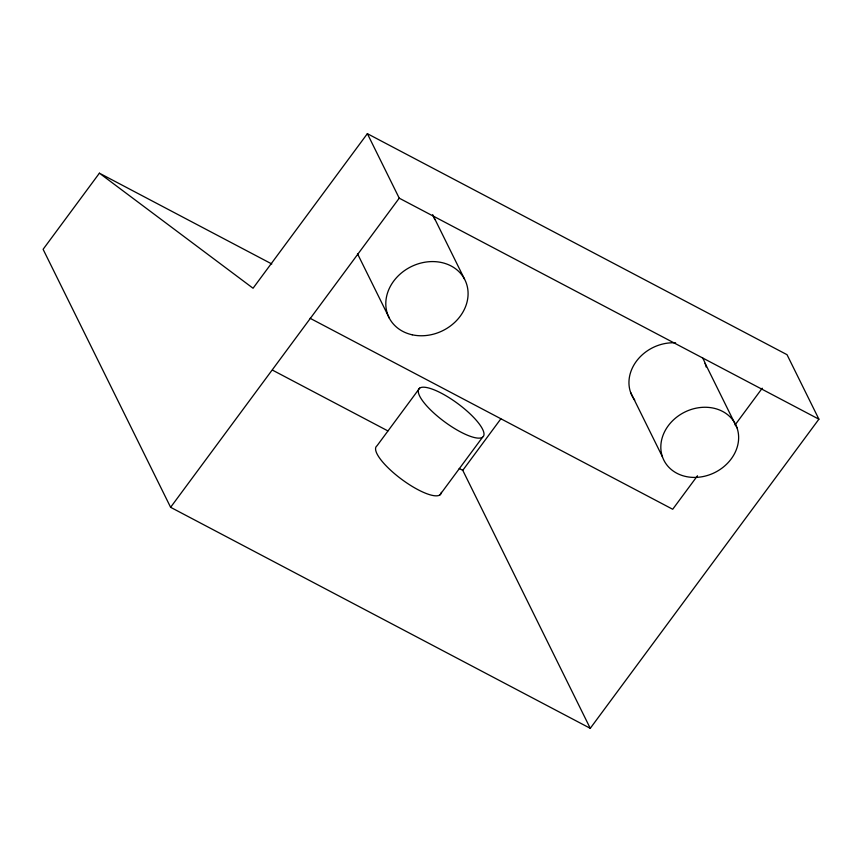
<?xml version="1.0" encoding="UTF-8"?>
<svg xmlns="http://www.w3.org/2000/svg" width="862" height="862" viewBox="0 0 862 862"><rect width="100%" height="100%" fill="white"/><g stroke="black" fill="none" stroke-linecap="round" stroke-linejoin="round"><path stroke-width="1.29" d="M99.41 173.176L43.1 249.312L170.611 507.309L590.265 728.325L818.9 419.191L787.028 354.691L367.363 133.675L253.051 288.242L99.41 173.176L271.789 263.966M170.611 507.309L399.235 198.174L367.363 133.675M419.675 388.094L377.006 445.794A40.061 11.249 36.5 0 0 402.974 480.285A40.061 11.249 36.5 0 0 441.322 492.331M439.889 494.917L482.569 437.217A40.061 11.249 36.5 0 0 443.768 394.505A40.061 11.249 36.5 0 0 427.035 406.239A40.061 11.249 36.5 0 0 482.569 437.217M590.265 728.325L462.765 470.34L500.833 418.867M697.487 475.759L672.705 509.259L310.115 318.293M735.06 424.955L762.245 388.202M399.235 198.174L818.9 419.191M272.543 370.154L387.868 430.892M459.198 468.465L462.765 470.34M705.127 363.333L737.01 427.832A40.061 33.747 -26.3 0 1 690.742 477.257A40.061 33.747 -26.3 0 1 671.444 421.938A40.061 33.747 -26.3 0 1 737.01 427.832M630.585 392.35L662.458 456.849M432.659 214.627L464.532 279.126M357.493 253.719L389.376 318.218M702.401 357.644A40.061 33.747 -26.3 0 1 706.14 366.996M634.734 400.13A40.061 33.747 -26.3 0 1 635.962 361.846A40.061 33.747 -26.3 0 1 675.614 342.839M433.252 215.812A42.367 35.687 -26.3 0 1 434.739 219.551M412.208 334.79A42.367 35.687 -26.3 0 0 467.581 287.951A42.367 35.687 -26.3 0 0 401.056 273.276A42.367 35.687 -26.3 0 0 412.208 334.79"/></g></svg>
